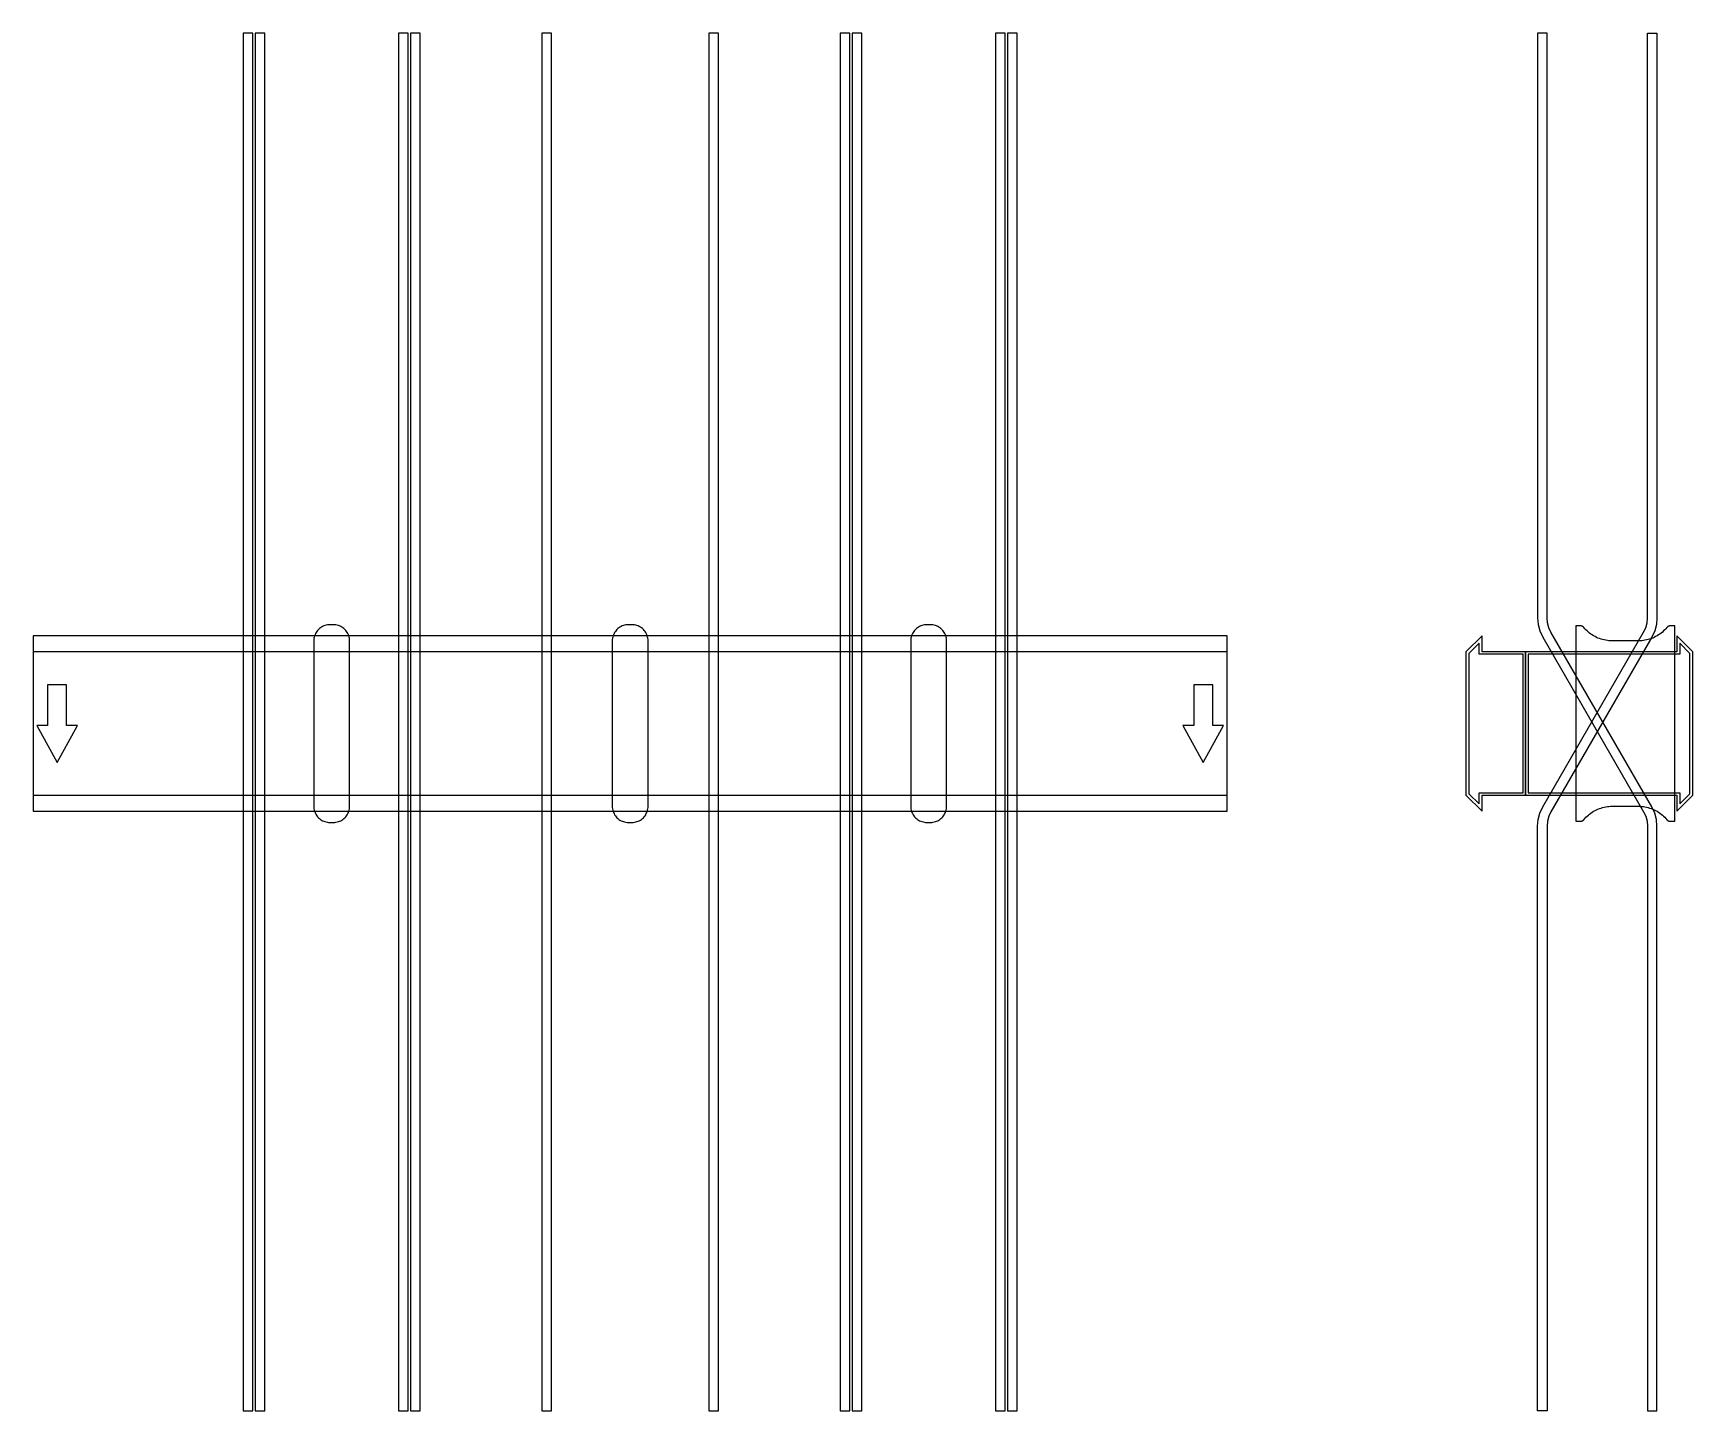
# Model space of a CAD drawing. Extents: x 0 to 1390, y -576 to 578.
import ezdxf

# ---------------------------------------------------------------- set-up
doc = ezdxf.new("R2010")
doc.units = 0
doc.layers.add('Halfen', color=7, linetype='CONTINUOUS')

msp = doc.modelspace()

# ---------------------------------------------------------------- linework, layer by layer
at = {"layer": 'Halfen', "color": 7}
for points in [[(184, -575.609), (184, 578.25), (176, 578.25), (176, -575.609)], [(194, -575.609), (194, 578.25), (186, 578.25), (186, -575.609)], [(314, -575.609), (314, 578.25), (306, 578.25), (306, -575.609)], [(324, -575.609), (324, 578.25), (316, 578.25), (316, -575.609)], [(434, -575.609), (434, 578.25), (426, 578.25), (426, -575.609)], [(574, -575.609), (574, 578.25), (566, 578.25), (566, -575.609)], [(684, -575.609), (684, 578.25), (676, 578.25), (676, -575.609)], [(694, -575.609), (694, 578.25), (686, 578.25), (686, -575.609)], [(814, -575.609), (814, 578.25), (806, 578.25), (806, -575.609)], [(824, -575.609), (824, 578.25), (816, 578.25), (816, -575.609)], [(1360, -575.609), (1360, -85.856), (1359.514, -80.3), (1358.07, -74.912), (1355.713, -69.856), (1271.215, 76.497), (1269.447, 80.289), (1268.365, 84.33), (1268, 88.497), (1268, 578.25), (1260, 578.25), (1260, 88.497), (1260.486, 82.941), (1261.93, 77.553), (1264.287, 72.497), (1348.785, -73.856), (1350.553, -77.648), (1351.635, -81.689), (1352, -85.856), (1352, -575.609)], [(1260, -575.609), (1260, -85.856), (1260.486, -80.3), (1261.93, -74.912), (1264.287, -69.856), (1348.785, 76.497), (1350.553, 80.289), (1351.635, 84.33), (1352, 88.497), (1352, 578.25), (1360, 578.25), (1360, 88.497), (1359.514, 82.941), (1358.07, 77.553), (1355.713, 72.497), (1271.215, -73.856), (1269.447, -77.648), (1268.365, -81.689), (1268, -85.856), (1268, -575.609)], [(0, -73.5), (1000, -73.5), (1000, 73.5), (0, 73.5)], [(265, -69.3), (265, -56.8), (265, 69.3), (264.958, 70.359), (264.834, 71.412), (264.627, 72.452), (264.339, 73.472), (263.972, 74.466), (263.529, 75.429), (263.011, 76.354), (262.422, 77.235), (261.765, 78.068), (261.046, 78.846), (260.268, 79.565), (259.435, 80.222), (258.554, 80.811), (257.629, 81.329), (256.666, 81.772), (255.672, 82.139), (254.652, 82.427), (253.612, 82.634), (252.559, 82.758), (251.5, 82.8), (248.5, 82.8), (247.441, 82.758), (246.388, 82.634), (245.348, 82.427), (244.328, 82.139), (243.334, 81.772), (242.371, 81.329), (241.446, 80.811), (240.565, 80.222), (239.732, 79.565), (238.954, 78.846), (238.235, 78.068), (237.578, 77.235), (236.989, 76.354), (236.471, 75.429), (236.028, 74.466), (235.661, 73.472), (235.373, 72.452), (235.166, 71.412), (235.042, 70.359), (235, 69.3), (235, -56.8), (235, -69.3), (235.042, -70.359), (235.166, -71.412), (235.373, -72.452), (235.661, -73.472), (236.028, -74.466), (236.471, -75.429), (236.989, -76.354), (237.578, -77.235), (238.235, -78.068), (238.954, -78.846), (239.732, -79.565), (240.565, -80.222), (241.446, -80.811), (242.371, -81.329), (243.334, -81.772), (244.328, -82.139), (245.348, -82.427), (246.388, -82.634), (247.441, -82.758), (248.5, -82.8), (251.5, -82.8), (252.559, -82.758), (253.612, -82.634), (254.652, -82.427), (255.672, -82.139), (256.666, -81.772), (257.629, -81.329), (258.554, -80.811), (259.435, -80.222), (260.268, -79.565), (261.046, -78.846), (261.765, -78.068), (262.422, -77.235), (263.011, -76.354), (263.529, -75.429), (263.972, -74.466), (264.339, -73.472), (264.627, -72.452), (264.834, -71.412), (264.958, -70.359), (265, -69.3)], [(515, -69.3), (515, -56.8), (515, 69.3), (514.958, 70.359), (514.834, 71.412), (514.627, 72.452), (514.339, 73.472), (513.972, 74.466), (513.529, 75.429), (513.011, 76.354), (512.422, 77.235), (511.765, 78.068), (511.046, 78.846), (510.268, 79.565), (509.435, 80.222), (508.554, 80.811), (507.629, 81.329), (506.666, 81.772), (505.672, 82.139), (504.652, 82.427), (503.612, 82.634), (502.559, 82.758), (501.5, 82.8), (498.5, 82.8), (497.441, 82.758), (496.388, 82.634), (495.348, 82.427), (494.328, 82.139), (493.334, 81.772), (492.371, 81.329), (491.446, 80.811), (490.565, 80.222), (489.732, 79.565), (488.954, 78.846), (488.235, 78.068), (487.578, 77.235), (486.989, 76.354), (486.471, 75.429), (486.028, 74.466), (485.661, 73.472), (485.373, 72.452), (485.166, 71.412), (485.042, 70.359), (485, 69.3), (485, -56.8), (485, -69.3), (485.042, -70.359), (485.166, -71.412), (485.373, -72.452), (485.661, -73.472), (486.028, -74.466), (486.471, -75.429), (486.989, -76.354), (487.578, -77.235), (488.235, -78.068), (488.954, -78.846), (489.732, -79.565), (490.565, -80.222), (491.446, -80.811), (492.371, -81.329), (493.334, -81.772), (494.328, -82.139), (495.348, -82.427), (496.388, -82.634), (497.441, -82.758), (498.5, -82.8), (501.5, -82.8), (502.559, -82.758), (503.612, -82.634), (504.652, -82.427), (505.672, -82.139), (506.666, -81.772), (507.629, -81.329), (508.554, -80.811), (509.435, -80.222), (510.268, -79.565), (511.046, -78.846), (511.765, -78.068), (512.422, -77.235), (513.011, -76.354), (513.529, -75.429), (513.972, -74.466), (514.339, -73.472), (514.627, -72.452), (514.834, -71.412), (514.958, -70.359), (515, -69.3)], [(765, -69.3), (765, -56.8), (765, 69.3), (764.958, 70.359), (764.834, 71.412), (764.627, 72.452), (764.339, 73.472), (763.972, 74.466), (763.529, 75.429), (763.011, 76.354), (762.422, 77.235), (761.765, 78.068), (761.046, 78.846), (760.268, 79.565), (759.435, 80.222), (758.554, 80.811), (757.629, 81.329), (756.666, 81.772), (755.672, 82.139), (754.652, 82.427), (753.612, 82.634), (752.559, 82.758), (751.5, 82.8), (748.5, 82.8), (747.441, 82.758), (746.388, 82.634), (745.348, 82.427), (744.328, 82.139), (743.334, 81.772), (742.371, 81.329), (741.446, 80.811), (740.565, 80.222), (739.732, 79.565), (738.954, 78.846), (738.235, 78.068), (737.578, 77.235), (736.989, 76.354), (736.471, 75.429), (736.028, 74.466), (735.661, 73.472), (735.373, 72.452), (735.166, 71.412), (735.042, 70.359), (735, 69.3), (735, -56.8), (735, -69.3), (735.042, -70.359), (735.166, -71.412), (735.373, -72.452), (735.661, -73.472), (736.028, -74.466), (736.471, -75.429), (736.989, -76.354), (737.578, -77.235), (738.235, -78.068), (738.954, -78.846), (739.732, -79.565), (740.565, -80.222), (741.446, -80.811), (742.371, -81.329), (743.334, -81.772), (744.328, -82.139), (745.348, -82.427), (746.388, -82.634), (747.441, -82.758), (748.5, -82.8), (751.5, -82.8), (752.559, -82.758), (753.612, -82.634), (754.652, -82.427), (755.672, -82.139), (756.666, -81.772), (757.629, -81.329), (758.554, -80.811), (759.435, -80.222), (760.268, -79.565), (761.046, -78.846), (761.765, -78.068), (762.422, -77.235), (763.011, -76.354), (763.529, -75.429), (763.972, -74.466), (764.339, -73.472), (764.627, -72.452), (764.834, -71.412), (764.958, -70.359), (765, -69.3)], [(1250, -60), (1250, 60), (1213.5, 60), (1213.5, 73.5), (1200, 60), (1200, -60), (1213.5, -73.5), (1213.5, -60)], [(1390, -60), (1390, 60), (1376.5, 73.5), (1376.5, 60), (1250, 60), (1250, -60), (1376.5, -60), (1376.5, -73.5)], [(1375, -81.8), (1375, 81.8), (1371, 81.8), (1370.846, 81.797), (1370.691, 81.786), (1370.538, 81.769), (1370.385, 81.746), (1370.234, 81.715), (1370.084, 81.678), (1369.936, 81.634), (1369.789, 81.584), (1369.646, 81.527), (1369.505, 81.464), (1369.366, 81.395), (1369.231, 81.32), (1369.1, 81.239), (1368.972, 81.153), (1368.848, 81.06), (1368.728, 80.963), (1368.613, 80.86), (1368.502, 80.752), (1368.397, 80.639), (1368.296, 80.522), (1367.41, 79.491), (1366.479, 78.5), (1365.505, 77.551), (1364.491, 76.646), (1363.437, 75.787), (1362.347, 74.975), (1361.222, 74.211), (1360.064, 73.499), (1358.876, 72.838), (1357.66, 72.23), (1356.418, 71.676), (1355.153, 71.178), (1353.867, 70.736), (1352.563, 70.351), (1351.243, 70.024), (1349.911, 69.756), (1348.567, 69.547), (1347.216, 69.397), (1345.859, 69.307), (1344.5, 69.277), (1322.5, 69.277), (1321.141, 69.307), (1319.784, 69.397), (1318.433, 69.547), (1317.089, 69.756), (1315.757, 70.024), (1314.437, 70.351), (1313.133, 70.736), (1311.847, 71.178), (1310.582, 71.676), (1309.34, 72.23), (1308.124, 72.838), (1306.936, 73.499), (1305.778, 74.211), (1304.653, 74.975), (1303.563, 75.787), (1302.509, 76.646), (1301.495, 77.551), (1300.521, 78.5), (1299.59, 79.491), (1298.704, 80.522), (1298.603, 80.639), (1298.498, 80.752), (1298.387, 80.86), (1298.272, 80.963), (1298.152, 81.06), (1298.028, 81.153), (1297.9, 81.239), (1297.769, 81.32), (1297.634, 81.395), (1297.495, 81.464), (1297.354, 81.527), (1297.211, 81.584), (1297.064, 81.634), (1296.916, 81.678), (1296.766, 81.715), (1296.615, 81.746), (1296.462, 81.769), (1296.309, 81.786), (1296.154, 81.797), (1296, 81.8), (1292, 81.8), (1292, -81.8), (1296, -81.8), (1296.154, -81.797), (1296.309, -81.786), (1296.462, -81.769), (1296.615, -81.746), (1296.766, -81.715), (1296.916, -81.678), (1297.064, -81.634), (1297.211, -81.584), (1297.354, -81.527), (1297.495, -81.464), (1297.634, -81.395), (1297.769, -81.32), (1297.9, -81.239), (1298.028, -81.153), (1298.152, -81.06), (1298.272, -80.963), (1298.387, -80.86), (1298.498, -80.752), (1298.603, -80.639), (1298.704, -80.522), (1299.59, -79.491), (1300.521, -78.5), (1301.495, -77.551), (1302.509, -76.646), (1303.563, -75.787), (1304.653, -74.975), (1305.778, -74.211), (1306.936, -73.499), (1308.124, -72.838), (1309.34, -72.23), (1310.582, -71.676), (1311.847, -71.178), (1313.133, -70.736), (1314.437, -70.351), (1315.757, -70.024), (1317.089, -69.756), (1318.433, -69.547), (1319.784, -69.397), (1321.141, -69.307), (1322.5, -69.277), (1344.5, -69.277), (1345.859, -69.307), (1347.216, -69.397), (1348.567, -69.547), (1349.911, -69.756), (1351.243, -70.024), (1352.563, -70.351), (1353.867, -70.736), (1355.153, -71.178), (1356.418, -71.676), (1357.66, -72.23), (1358.876, -72.838), (1360.064, -73.499), (1361.222, -74.211), (1362.347, -74.975), (1363.437, -75.787), (1364.491, -76.646), (1365.505, -77.551), (1366.479, -78.5), (1367.41, -79.491), (1368.296, -80.522), (1368.397, -80.639), (1368.502, -80.752), (1368.613, -80.86), (1368.728, -80.963), (1368.848, -81.06), (1368.972, -81.153), (1369.1, -81.239), (1369.231, -81.32), (1369.366, -81.395), (1369.505, -81.464), (1369.646, -81.527), (1369.789, -81.584), (1369.936, -81.634), (1370.084, -81.678), (1370.234, -81.715), (1370.385, -81.746), (1370.538, -81.769), (1370.691, -81.786), (1370.846, -81.797), (1371, -81.8)], [(0, -60), (1000, -60), (1000, 60), (0, 60)], [(1248, -58), (1248, 58), (1211, 58), (1211, 67.25), (1202.5, 58.75), (1202.5, -58.75), (1211, -67.25), (1211, -58)], [(1387.5, -58.75), (1387.5, 58.75), (1379, 67.25), (1379, 58), (1252, 58), (1252, -58), (1379, -58), (1379, -67.25)], [(20, -32.5), (37, -1.5), (28, -1.5), (28, 32.5), (12, 32.5), (12, -1.5), (3, -1.5)], [(980, -32.5), (997, -1.5), (988, -1.5), (988, 32.5), (972, 32.5), (972, -1.5), (963, -1.5)]]:
    msp.add_lwpolyline(points, close=True, dxfattribs=at)

doc.saveas('drawing.dxf')
